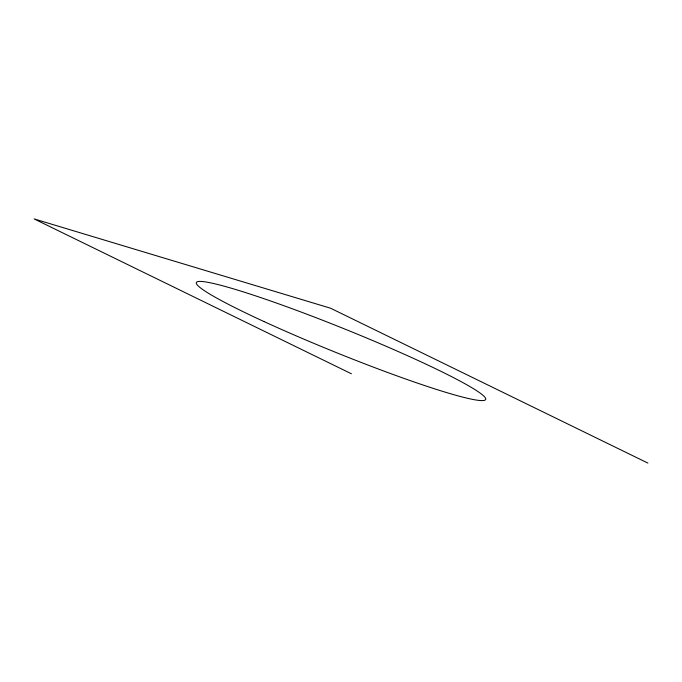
<?xml version="1.0" encoding="UTF-8"?>
<svg xmlns="http://www.w3.org/2000/svg" width="682" height="682" viewBox="0 0 682 682"><rect width="100%" height="100%" fill="white"/><g stroke="black" fill="none" stroke-linecap="round" stroke-linejoin="round"><path stroke-width="1.02" d="M647.9 463.095L330.582 308.221L34.1 218.905L351.418 373.779M263.977 321.537A156.042 12.515 22 0 0 485.652 399.516A156.042 12.515 22 0 0 273.371 301.956A156.042 12.515 22 0 0 263.977 321.537"/></g></svg>
